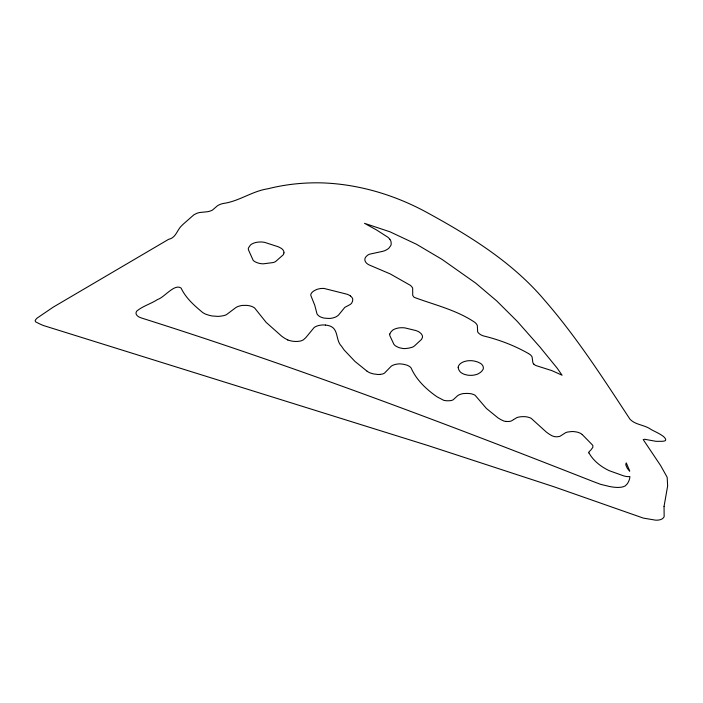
<?xml version="1.0" encoding="UTF-8"?>
<svg xmlns="http://www.w3.org/2000/svg" width="703" height="703" viewBox="0 0 703 703"><rect width="100%" height="100%" fill="white"/><g stroke="black" fill="none" stroke-linecap="round" stroke-linejoin="round"><path stroke-width="1.05" d="M389.884 333.951L390.121 333.415A39.069 22.558 0 0 1 390.886 332.036L392.494 330.287A17.478 10.088 0 0 1 394.067 329.364L395.719 328.679A17.874 10.317 0 0 1 397.441 328.196L399.058 327.888A16.767 9.684 0 0 1 402.037 327.73L404.049 327.809A7.856 4.534 0 0 1 405.253 327.985L415.376 330.419A11.828 6.828 0 0 1 416.466 330.77L416.8 330.893A16.02 9.253 0 0 1 419.173 332.027L420.992 333.521A21.986 12.698 0 0 1 421.923 334.839L422.239 335.436A5.958 3.436 0 0 1 422.389 335.911A13.779 7.961 0 0 1 422.468 337.299L421.598 339.321L414.594 345.814A8.392 4.851 0 0 1 411.844 347.37L410.912 347.59A39.157 22.61 0 0 1 408.505 348.17L405.042 348.591A14.745 8.515 0 0 1 403.065 348.503L400.156 347.941A26.942 15.554 0 0 1 398.267 347.335L395.499 345.902A16.67 9.622 0 0 1 393.891 344.312L390.13 336.28A10.659 6.151 0 0 1 389.752 333.951M590.748 450.122L592.805 447.424A14.596 8.427 0 0 0 592.857 446.449L592.849 446.168A13.972 8.067 0 0 0 592.752 445.298L582.233 434.542M590.212 450.641L589.149 451.713A3.128 1.801 0 0 0 588.894 452.934M513.708 419.524L516.714 417.679A9.429 5.448 0 0 1 519.341 416.967L520.035 416.861A26.415 15.246 0 0 1 522.32 416.651L525.088 416.668A17.927 10.352 0 0 1 527.013 416.941L528.867 417.38A17.153 9.904 0 0 1 531.16 418.32L546.213 431.958A60.467 34.913 0 0 0 547.417 432.863L548.744 433.813A67.005 38.683 0 0 0 549.746 434.48L551.987 435.763A12.004 6.933 0 0 0 553.744 436.387L554.702 436.625A3.55 2.056 0 0 0 555.308 436.712L555.801 436.748A10.94 6.318 0 0 0 557.338 436.765L559.878 436.343L565.81 432.582A21.108 12.188 0 0 1 567.673 432.029L571.785 431.537A26.934 15.554 0 0 1 573.929 431.598L577.242 432.117A22.496 12.988 0 0 1 579.219 432.784L579.641 432.943A9.666 5.58 0 0 1 582.198 434.551M513.392 419.735L511.635 420.816A6.415 3.7 0 0 1 509.447 421.413L508.401 421.492A13.506 7.803 0 0 1 506.784 421.475L506.037 421.413M380.165 374.4L382.3 374.075A6.889 3.981 0 0 0 384.576 373.029L391.404 366.035A18.41 10.624 0 0 1 393.478 365.033L394.181 364.778A15.185 8.77 0 0 1 396.299 364.242A8.111 4.684 0 0 1 396.624 364.18A13.884 8.014 0 0 1 398.706 363.908L399.638 363.873A4.367 2.522 0 0 1 400.297 363.899L401.246 363.987A39.069 22.558 0 0 1 403.698 364.303L407.125 365.209A21.942 12.672 0 0 1 408.988 366.149L409.155 366.245A8.884 5.123 0 0 1 411.132 368.029C416.229 379.585 425.543 388.557 435.64 395.842A117.884 68.059 0 0 0 437.345 396.984L443.716 400.297A13.524 7.803 0 0 0 446.264 400.728L447.618 400.78A18.814 10.861 0 0 0 449.56 400.71L450.764 400.596A5.536 3.199 0 0 0 453.347 399.647L457.758 395.569A17.918 10.343 0 0 1 459.674 394.585L461.44 393.979A17.918 10.343 0 0 1 463.286 393.575L467.108 393.399A39.131 22.593 0 0 1 469.666 393.592L470.632 393.698A4.35 2.513 0 0 1 471.274 393.803L471.924 393.97A13.506 7.795 0 0 1 473.971 394.726L474.569 394.989A12.751 7.364 0 0 1 475.079 395.235L486.432 408.469L497.891 417.802A86.082 49.693 0 0 0 501.063 419.744L503.937 421.053A12.373 7.144 0 0 0 506.037 421.413M325.41 325.05L326.728 325.217A19.57 11.292 0 0 1 328.758 325.665L329.769 325.972A15.58 8.998 0 0 1 331.456 326.693C338.442 330.445 335.911 340.911 341.5 346.201A208.782 120.538 0 0 0 344.329 350.199L354.971 361.43L367.036 371.184M287.817 339.962L285.031 338.477A92.629 53.481 0 0 1 281.631 336.157L266.138 322.369L254.671 308.037A13.498 7.795 0 0 0 251.208 306.227L249.433 305.77A32.171 18.568 0 0 0 246.674 305.366L242.491 305.427A26.301 15.185 0 0 0 240.127 305.84L237.904 306.508A13.682 7.9 0 0 0 235.47 307.861L226.348 314.742A15.633 9.025 0 0 1 223.809 315.621L220.417 316.201A32.9 18.999 0 0 1 217.693 316.385L212.095 315.963A41.626 24.034 0 0 1 209.362 315.366L205.698 314.171A22.971 13.26 0 0 1 202.71 312.554C194.336 305.594 185.785 298.081 181.11 288.081C174.476 283.283 164.353 297.518 157.577 299.487C150.96 303.845 142.683 306.069 136.681 311.183A13.788 7.961 0 0 0 136.329 311.842L136.11 312.492A12.663 7.311 0 0 0 136.048 313.591L136.338 314.452A14.157 8.172 0 0 0 137.094 315.506L137.507 315.919A14.148 8.172 0 0 0 139.053 317.035L141.54 318.02C294.206 366.254 444.024 422.907 592.972 481.467L600.485 484.297L609.343 486.458A53.033 30.616 0 0 0 613.209 487.117L616.487 487.416A25.422 14.675 0 0 0 619.29 487.381L621.355 487.179A12.891 7.443 0 0 0 623.166 486.766L625.257 485.914L626.795 484.349A41.916 24.201 0 0 0 627.928 482.864L629.15 480.263A86.46 49.913 0 0 0 629.721 478.242L629.888 476.546L626.979 476.616A29.113 16.81 0 0 1 623.535 475.826L609.176 470.667A98.991 57.154 0 0 1 605.714 468.875C598.921 465.07 592.796 459.771 588.947 452.925M528.515 353.565C514.508 345.56 499.332 339.777 483.673 335.972A13.577 7.838 0 0 1 480.861 334.804A5.756 3.322 0 0 1 480.474 334.584L480.334 334.487A19.596 11.31 0 0 1 478.989 333.45L478.558 333.055A14.798 8.541 0 0 1 477.662 331.913L477.337 325.524A21.389 12.346 0 0 0 476.467 324.03L476.256 323.74A8.515 4.921 0 0 0 475.949 323.38A16.644 9.614 0 0 0 473.207 321.297C455.175 309.628 433.821 304.671 414.19 297.343A20.949 12.092 0 0 0 413.944 297.088L412.802 295.55A3.954 2.285 0 0 1 412.723 295.093L412.652 288.037A16.6 9.587 0 0 0 411.888 286.947L411.633 286.631A20.387 11.766 0 0 0 410.482 285.409L390.165 273.889L369.725 265.189A11.635 6.714 0 0 1 367.186 263.687A6.037 3.489 0 0 1 366.878 263.449L366.773 263.353A19.561 11.292 0 0 1 365.788 262.245L365.34 261.516A19.561 11.292 0 0 1 364.945 260.295L364.866 259.759A15.018 8.673 0 0 1 365.042 258.458L365.156 258.071A5.079 2.935 0 0 1 365.314 257.746L365.393 257.614A22.347 12.9 0 0 1 366.219 256.481L367.599 255.215A18.129 10.466 0 0 1 369.418 254.214L382.195 251.446A14.851 8.577 0 0 0 385.349 250.461L387.327 249.345A32.804 18.937 0 0 0 388.987 248.045L390.815 245.505A32.918 19.007 0 0 0 391.184 244.134L391.07 241.788A29.306 16.916 0 0 0 390.508 240.382L389.893 239.345M350.349 295.893L349.813 295.524A17.153 9.904 0 0 0 347.22 294.276L324.101 288.458A13.726 7.926 0 0 0 321.148 288.502L320.849 288.529A5.738 3.313 0 0 0 320.014 288.643L318.582 288.951A22.347 12.9 0 0 0 316.675 289.478L313.802 290.928A26.916 15.545 0 0 0 312.563 291.938L311.728 292.764A10.44 6.028 0 0 0 310.875 294.346L310.788 295.084A5.694 3.287 0 0 0 310.919 295.699L314.742 305.199L317.018 313.942A23.006 13.278 0 0 0 318.406 315.577L319.39 316.315A13.594 7.847 0 0 0 323.072 317.853L323.714 318.011A4.192 2.417 0 0 0 324.355 318.116L325.726 318.239A48.727 28.129 0 0 0 328.319 318.389L329.698 318.424A4.192 2.417 0 0 0 330.366 318.389L331.289 318.274A13.884 8.014 0 0 0 333.31 317.826A8.093 4.675 0 0 0 333.626 317.738A15.202 8.779 0 0 0 335.603 317.018L336.535 316.535A18.735 10.817 0 0 0 338.565 315.032L344.813 307.369L350.129 304.54A15.633 9.025 0 0 0 351.632 303.186L352.511 301.288A39.087 22.566 0 0 0 352.713 299.838L352.739 299.276A4.359 2.522 0 0 0 352.686 298.898L352.484 298.371A13.884 8.014 0 0 0 351.728 297.211A8.102 4.684 0 0 0 351.579 297.026A15.194 8.77 0 0 0 350.349 295.893M533.902 364.198L535.264 365.226A5.809 3.357 0 0 0 536.275 365.674L551.943 370.648L562.075 375.217L557.119 368.108L539.834 346.913L517.188 321.289L496.757 300.963L475.694 283.116L442.064 259.407L416.501 244.275L389.989 231.814L364.514 223.326L376.474 229.916L387.88 237.236A21.389 12.346 0 0 1 389.884 239.345M528.498 353.583A13.972 8.067 0 0 1 530.818 355.226L530.897 355.323A17.294 9.983 0 0 1 532.083 356.931L532.883 362.704A10.73 6.195 0 0 0 533.893 364.198M380.165 374.4A22.224 12.83 0 0 1 378.135 374.506L373.398 373.891A39.904 23.041 0 0 1 370.964 373.188L370.376 372.994A7.557 4.367 0 0 1 369.743 372.748L369.339 372.572A17.329 10.009 0 0 1 367.054 371.175M325.41 325.05A19.57 11.292 0 0 0 323.239 324.953L321.904 325.023A19.57 11.292 0 0 0 319.777 325.296L318.916 325.471A15.194 8.77 0 0 0 316.851 326.095L316.165 326.377A18.594 10.738 0 0 0 314.188 327.475L306.139 337.247A87.497 50.519 0 0 1 305.128 338.257L303.696 339.558A5.905 3.41 0 0 1 303.063 339.997L302.334 340.366A10.185 5.879 0 0 1 300.234 341.087L297.729 341.412A26.116 15.079 0 0 1 295.497 341.473L292.826 341.254A20.686 11.942 0 0 1 290.638 340.814L290.04 340.656A20.686 11.942 0 0 1 287.738 339.962M458.18 367.379L458.391 368.504A37.962 21.916 0 0 0 458.936 370.006L460.061 371.711A18.858 10.888 0 0 0 461.344 372.827L463.075 373.803A21.591 12.461 0 0 0 464.753 374.462L467.302 375.086A21.591 12.461 0 0 0 469.296 375.314L472.056 375.314A21.591 12.461 0 0 0 474.05 375.077L476.309 374.558A18.023 10.404 0 0 0 478.233 373.82L480.386 372.458A38.296 22.109 0 0 0 481.836 371.14L483.102 369.295A17.004 9.816 0 0 0 483.374 368.047L483.216 366.861A20.941 12.092 0 0 0 482.697 365.586L481.889 364.514A17.883 10.325 0 0 0 480.632 363.442L478.084 362.177A33.885 19.561 0 0 0 475.975 361.474L473.523 360.92A19.807 11.433 0 0 0 471.3 360.674L468.919 360.701A20.967 12.1 0 0 0 466.669 360.964L464.472 361.509A20.967 12.1 0 0 0 462.556 362.247L460.887 363.24A20.967 12.1 0 0 0 459.613 364.339L458.795 365.437A17.54 10.123 0 0 0 458.294 366.702L458.18 367.379M664.045 506.388L664.15 516.582A11.283 6.512 0 0 1 663.324 517.891L662.964 518.252A11.107 6.415 0 0 1 661.91 519.034L660.653 519.579A11.31 6.529 0 0 1 659.229 519.93L658.518 520.053A11.802 6.819 0 0 1 655.671 520.167L643.368 518.111L553.999 486.775L428.171 445.614L43.349 325.498A31.872 18.401 0 0 1 41.995 324.935L40.95 324.478A94.677 54.667 0 0 1 39.28 323.705L35.677 321.877L35.159 320.823A4.983 2.874 0 0 1 35.352 320.181L35.809 319.505A19.306 11.143 0 0 1 37.197 318.037L53.156 307.185L168.553 239.354C176.33 237.737 176.928 229.696 182.121 225.276A42.742 24.675 0 0 1 183.298 224.108L193.817 214.863L196.761 213.334A16.354 9.447 0 0 1 199.441 212.578A6.441 3.717 0 0 1 200.153 212.455L206.946 211.796A12.751 7.355 0 0 0 210.452 210.944A12.733 7.346 0 0 0 212.455 210.074L217.464 205.777A19.324 11.16 0 0 1 219.485 204.687L220.127 204.406A15.861 9.157 0 0 1 223.361 203.457C239.011 201.348 252.289 191.049 268.071 188.747C285.673 184.283 303.907 182.429 322.053 182.885C357.906 184.098 393.179 194.459 424.761 211.304C468.514 235.092 512.153 261.771 544.632 300.278C576.724 337.168 603.209 378.416 629.976 419.19C635.424 425.104 644.827 424.744 651.242 429.612C655.214 431.73 659.432 433.487 663.061 436.176A30.704 17.724 0 0 1 664.651 437.67L665.565 439.032A8.374 4.833 0 0 1 665.662 439.823L665.319 440.693L663.878 441.115A8.392 4.842 0 0 1 661.892 441.308L657.973 441.335A93.684 54.087 0 0 1 655.881 441.308L644.704 439.27L643.21 439.577L660.671 465.641L667.173 477.293L667.648 485.94L664.045 506.388M629.686 471.001L628.456 469.771A94.87 54.772 0 0 1 627.234 468.163L625.819 464.982A22.276 12.865 0 0 1 625.916 463.883L626.303 462.899L629.686 471.001M283.942 252.852L283.871 253.194A18.577 10.721 0 0 1 283.327 254.723L275.928 261.261A10.378 5.993 0 0 1 275.444 261.604L275.286 261.692A5.8 3.348 0 0 1 272.984 262.579L263.748 263.774A5.668 3.278 0 0 1 262.729 263.801L261.121 263.678A13.928 8.041 0 0 1 258.766 263.212L257.57 262.834A21.556 12.443 0 0 1 255.927 262.166L255.233 261.841A6.134 3.541 0 0 1 254.89 261.657A13.12 7.575 0 0 1 253.177 260.374L248.669 250.321A9.737 5.624 0 0 1 248.423 248.018L249.02 247.122A48.762 28.155 0 0 1 249.996 245.699L250.584 244.952A4.183 2.417 0 0 1 250.945 244.618L251.402 244.301A13.506 7.803 0 0 1 253.089 243.414A8.076 4.657 0 0 1 253.511 243.229A15.598 9.007 0 0 1 255.374 242.614L256.006 242.447A4.736 2.733 0 0 1 256.577 242.333L257.078 242.263A26.424 15.255 0 0 1 259.372 242.034L260.628 241.964A5.132 2.961 0 0 1 261.331 241.973L261.569 241.99A13.568 7.83 0 0 1 264.838 242.43L278.441 246.841L281.464 248.449A17.232 9.947 0 0 1 283.045 249.996L283.511 250.769A14.745 8.515 0 0 1 283.889 251.894L283.959 252.412A5.844 3.374 0 0 1 283.942 252.852"/></g></svg>
